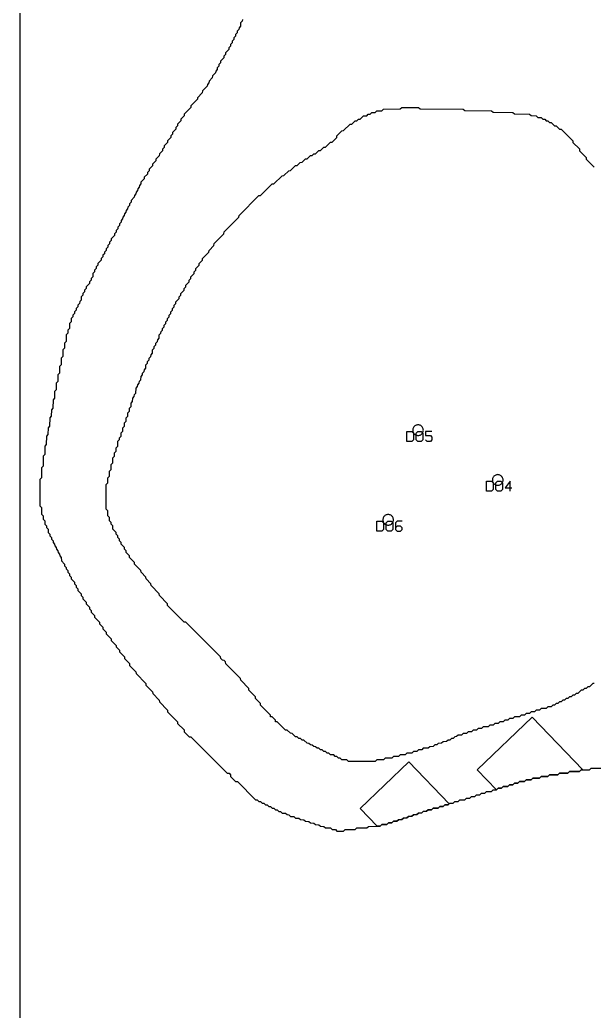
# Model space of a CAD drawing. Header units: millimetres. Extents: x 0 to 1219, y 0 to 1240.
# Drawn here: x 0 to 173, y 463.3 to 762 of the extents above; entities that cross this region are included whole.
import ezdxf

# ---------------------------------------------------------------- set-up
doc = ezdxf.new("R2010")
doc.units = ezdxf.units.MM
for name, color, linetype in [('CUT_DOWEL_3.2', 2, 'Continuous'), ('CUT_OUTER', 1, 'Continuous'), ('ENGRAVE_BLDG_BOX', 5, 'Continuous'), ('ENGRAVE_BLDG_FOOTPRINT', 8, 'Continuous'), ('ENGRAVE_NEXT', 3, 'Continuous'), ('ENGRAVE_TEXT', 2, 'Continuous'), ('SHEET_EDGE', 7, 'Continuous')]:
    doc.layers.add(name, color=color, linetype=linetype)

msp = doc.modelspace()

# ---------------------------------------------------------------- linework, layer by layer
at = {"layer": 'CUT_DOWEL_3.2'}
for points in [[(118.33, 638.33), (118.35, 638.12), (118.39, 637.91), (118.46, 637.71), (118.55, 637.53), (118.67, 637.35), (118.8, 637.19), (118.96, 637.06), (119.13, 636.94), (119.32, 636.85), (119.52, 636.78), (119.73, 636.74), (119.93, 636.73), (120.14, 636.74), (120.35, 636.78), (120.55, 636.85), (120.73, 636.94), (120.91, 637.06), (121.07, 637.19), (121.2, 637.35), (121.32, 637.53), (121.41, 637.71), (121.48, 637.91), (121.52, 638.12), (121.53, 638.33), (121.52, 638.53), (121.48, 638.74), (121.41, 638.94), (121.32, 639.13), (121.2, 639.3), (121.07, 639.46), (120.91, 639.6), (120.73, 639.71), (120.55, 639.8), (120.35, 639.87), (120.14, 639.91), (119.93, 639.93), (119.73, 639.91), (119.52, 639.87), (119.32, 639.8), (119.13, 639.71), (118.96, 639.6), (118.8, 639.46), (118.67, 639.3), (118.55, 639.13), (118.46, 638.94), (118.39, 638.74), (118.35, 638.53), (118.33, 638.33)], [(142.33, 623.33), (142.35, 623.12), (142.39, 622.91), (142.46, 622.71), (142.55, 622.53), (142.67, 622.35), (142.8, 622.19), (142.96, 622.06), (143.13, 621.94), (143.32, 621.85), (143.52, 621.78), (143.73, 621.74), (143.93, 621.73), (144.14, 621.74), (144.35, 621.78), (144.55, 621.85), (144.73, 621.94), (144.91, 622.06), (145.07, 622.19), (145.2, 622.35), (145.32, 622.53), (145.41, 622.71), (145.48, 622.91), (145.52, 623.12), (145.53, 623.33), (145.52, 623.53), (145.48, 623.74), (145.41, 623.94), (145.32, 624.13), (145.2, 624.3), (145.07, 624.46), (144.91, 624.6), (144.73, 624.71), (144.55, 624.8), (144.35, 624.87), (144.14, 624.91), (143.93, 624.93), (143.73, 624.91), (143.52, 624.87), (143.32, 624.8), (143.13, 624.71), (142.96, 624.6), (142.8, 624.46), (142.67, 624.3), (142.55, 624.13), (142.46, 623.94), (142.39, 623.74), (142.35, 623.53), (142.33, 623.33)], [(109.33, 611.33), (109.35, 611.12), (109.39, 610.91), (109.46, 610.71), (109.55, 610.53), (109.67, 610.35), (109.8, 610.19), (109.96, 610.06), (110.13, 609.94), (110.32, 609.85), (110.52, 609.78), (110.73, 609.74), (110.93, 609.73), (111.14, 609.74), (111.35, 609.78), (111.55, 609.85), (111.73, 609.94), (111.91, 610.06), (112.07, 610.19), (112.2, 610.35), (112.32, 610.53), (112.41, 610.71), (112.48, 610.91), (112.52, 611.12), (112.53, 611.33), (112.52, 611.53), (112.48, 611.74), (112.41, 611.94), (112.32, 612.13), (112.2, 612.3), (112.07, 612.46), (111.91, 612.6), (111.73, 612.71), (111.55, 612.8), (111.35, 612.87), (111.14, 612.91), (110.93, 612.93), (110.73, 612.91), (110.52, 612.87), (110.32, 612.8), (110.13, 612.71), (109.96, 612.6), (109.8, 612.46), (109.67, 612.3), (109.55, 612.13), (109.46, 611.94), (109.39, 611.74), (109.35, 611.53), (109.33, 611.33)]]:
    msp.add_lwpolyline(points, close=True, dxfattribs=at)
at = {"layer": 'CUT_OUTER'}
msp.add_lwpolyline([(67.02, 762.07), (66.96, 761.51), (66.48, 761.01), (66.45, 760.01), (66.02, 759.58), (65.96, 759.01), (65.48, 758.51), (65.46, 758.01), (64.98, 757.51), (64.96, 757.01), (64.48, 756.51), (64.46, 756.01), (63.98, 755.51), (63.96, 755.01), (63.48, 754.51), (63.46, 754.01), (62.98, 753.51), (62.95, 753.01), (61.98, 752.01), (61.96, 751.51), (61.48, 751.01), (61.45, 750.51), (60.48, 749.51), (60.46, 749.01), (59.98, 748.51), (59.96, 748.01), (59.48, 747.51), (59.46, 747.01), (58.98, 746.51), (58.95, 746.01), (58.02, 745.06), (57.95, 744.51), (56.98, 743.51), (56.96, 743.01), (56.48, 742.51), (56.45, 742.01), (55.02, 740.56), (54.96, 740.01), (53.48, 738.51), (53.46, 738.01), (51.52, 736.05), (51.46, 735.51), (49.49, 733.51), (49.47, 733.01), (48.52, 732.05), (48.47, 731.51), (47.49, 730.51), (47.47, 730.01), (46.99, 729.51), (46.97, 729.01), (45.99, 728.01), (45.97, 727.51), (45.49, 727.01), (45.46, 726.51), (44.52, 725.55), (44.47, 725.01), (43.49, 724.01), (43.47, 723.51), (42.99, 723.01), (42.97, 722.51), (42.02, 721.55), (41.97, 721.01), (40.99, 720.01), (40.97, 719.51), (39.99, 718.51), (39.97, 718.01), (38.99, 717.01), (38.97, 716.51), (38.49, 716.01), (38.47, 715.51), (37.49, 714.51), (37.47, 714.01), (36.49, 713.01), (36.48, 712.51), (35.99, 712.01), (35.98, 711.51), (35.49, 711.01), (35.47, 710.51), (34.99, 710.01), (34.97, 709.51), (34.49, 709.01), (34.47, 708.51), (33.49, 707.51), (33.48, 707.01), (32.99, 706.51), (32.98, 706.01), (32.49, 705.51), (32.47, 705.01), (31.99, 704.51), (31.97, 704.01), (31.49, 703.51), (31.47, 703.01), (30.99, 702.51), (30.97, 702.01), (30.49, 701.51), (30.47, 701.01), (29.99, 700.51), (29.97, 700.01), (29.49, 699.51), (29.47, 699.01), (28.99, 698.51), (28.97, 698.01), (28.49, 697.51), (28.47, 697.01), (27.49, 696.01), (27.48, 695.51), (26.99, 695.01), (26.97, 694.51), (26.49, 694.01), (26.47, 693.51), (25.99, 693.01), (25.97, 692.51), (25.49, 692.01), (25.47, 691.51), (24.99, 691.01), (24.97, 690.51), (24.49, 690.01), (24.47, 689.51), (23.49, 688.51), (23.48, 688.01), (22.99, 687.51), (22.98, 687.01), (22.52, 686.55), (22.48, 686.01), (21.99, 685.51), (21.97, 684.51), (21.52, 684.06), (21.47, 683.51), (20.99, 683.01), (20.97, 682.51), (19.99, 681.51), (19.98, 681.01), (19.49, 680.51), (19.48, 680.01), (19.02, 679.55), (18.98, 679.01), (18.49, 678.51), (18.47, 677.51), (18.02, 677.06), (17.97, 676.51), (17.49, 676.01), (17.47, 675.51), (16.99, 675.01), (16.97, 674.51), (16.49, 674.01), (16.48, 673.51), (15.99, 673.01), (15.98, 672.51), (15.49, 672.01), (15.47, 671.01), (14.99, 670.51), (14.97, 669.01), (14.49, 668.51), (14.47, 667.51), (13.99, 667.01), (13.97, 665.01), (13.49, 664.51), (13.47, 663.01), (12.99, 662.51), (12.97, 660.51), (12.49, 660.01), (12.47, 658.01), (11.99, 657.51), (11.97, 655.51), (11.49, 655.01), (11.47, 653.01), (10.99, 652.51), (10.97, 650.51), (10.49, 650.01), (10.47, 648.01), (9.99, 647.51), (9.97, 645.01), (9.49, 644.51), (9.47, 642.51), (8.99, 642.01), (8.97, 639.51), (8.49, 639.01), (8.47, 637.01), (8, 636.51), (7.97, 634.01), (7.5, 633.51), (7.48, 631.01), (7, 630.51), (6.98, 627.51), (6.5, 627.01), (6.48, 624.01), (6, 623.51), (6, 615.51), (6.49, 615.01), (6.5, 613.01), (6.99, 612.51), (7, 611.51), (7.49, 611.01), (7.5, 610.01), (7.99, 609.51), (8.02, 608.98), (8.49, 608.51), (8.5, 607.51), (8.99, 607.01), (9, 606.51), (9.49, 606.01), (9.5, 605.51), (9.99, 605.01), (10, 604.51), (10.49, 604.01), (10.5, 603.51), (10.99, 603.01), (11, 602.51), (11.49, 602.01), (11.5, 601.51), (11.98, 601.01), (12.02, 600.48), (12.48, 600.01), (12.5, 599.01), (13.48, 598.01), (13.5, 597.51), (13.98, 597.01), (14, 596.51), (14.49, 596.01), (14.5, 595.51), (14.99, 595.01), (15, 594.51), (15.49, 594.01), (15.5, 593.51), (16.48, 592.51), (16.5, 592.01), (16.98, 591.51), (17, 591.01), (17.49, 590.51), (17.5, 590.01), (18.48, 589.01), (18.5, 588.51), (18.98, 588.01), (19, 587.51), (19.98, 586.51), (20, 586.01), (20.98, 585.01), (20.99, 584.51), (21.48, 584.01), (21.5, 583.51), (22.48, 582.51), (22.52, 581.99), (23.98, 580.51), (23.99, 580.01), (24.98, 579.01), (24.99, 578.51), (25.98, 577.51), (26, 577.01), (27.48, 575.51), (27.52, 574.98), (28.98, 573.51), (28.99, 573.01), (29.98, 572.01), (29.99, 571.51), (31.48, 570.01), (31.49, 569.51), (32.98, 568.01), (33.02, 567.48), (34.98, 565.51), (35.02, 564.98), (37.97, 562.01), (37.99, 561.51), (39.97, 559.51), (40.02, 558.98), (41.97, 557.01), (42.02, 556.48), (44.47, 554.01), (44.52, 553.48), (47.47, 550.51), (47.49, 550.01), (49.47, 548.01), (49.52, 547.48), (51.02, 545.99), (51.52, 545.96), (62.48, 535.01), (63.02, 534.95), (63.45, 534.51), (63.48, 534.01), (64.98, 532.51), (65.52, 532.46), (70.99, 527.01), (71.52, 526.98), (72.02, 526.49), (72.52, 526.47), (73.02, 525.99), (73.52, 525.97), (74.02, 525.49), (74.52, 525.47), (75.02, 524.99), (75.52, 524.97), (76.02, 524.49), (76.52, 524.47), (77.02, 523.99), (77.52, 523.98), (78.02, 523.49), (78.52, 523.48), (79.02, 522.99), (80.02, 522.97), (80.48, 522.51), (81.02, 522.48), (81.52, 521.99), (82.52, 521.98), (83.02, 521.49), (84.02, 521.48), (84.52, 520.99), (85.52, 520.98), (86.02, 520.49), (87.02, 520.48), (87.52, 519.99), (88.52, 519.98), (89.02, 519.49), (90.02, 519.48), (90.52, 519), (91.52, 518.98), (92.02, 518.5), (93.52, 518.48), (94.02, 518), (95.02, 517.99), (95.52, 517.5), (97.52, 517.5), (98.02, 517.99), (101.02, 518), (101.52, 518.48), (104.52, 518.5), (105.02, 518.98), (108.52, 519), (109.02, 519.49), (110.52, 519.5), (111.02, 519.99), (112.02, 520), (112.52, 520.49), (113.52, 520.5), (114.02, 520.98), (115.02, 521), (115.52, 521.48), (116.52, 521.5), (117.02, 521.98), (118.02, 522), (118.52, 522.48), (119.52, 522.5), (120.02, 522.98), (121.02, 523), (121.52, 523.48), (122.52, 523.5), (123.02, 523.98), (124.02, 524), (124.52, 524.48), (126.02, 524.5), (126.52, 524.98), (127.52, 525), (128.02, 525.48), (129.02, 525.5), (129.52, 525.98), (130.52, 526), (131.02, 526.48), (132.02, 526.5), (132.52, 526.98), (134.02, 527), (134.52, 527.48), (135.52, 527.5), (136.02, 527.98), (137.02, 528), (137.52, 528.48), (138.52, 528.5), (139.02, 528.98), (140.02, 529), (140.52, 529.48), (142.02, 529.5), (142.52, 529.98), (143.52, 530), (144.02, 530.48), (145.02, 530.49), (145.52, 530.98), (147.02, 531), (147.52, 531.48), (148.52, 531.49), (149.02, 531.98), (150.02, 531.99), (150.52, 532.48), (152.02, 532.49), (152.52, 532.98), (154.02, 532.99), (154.52, 533.47), (156.52, 533.49), (157.02, 533.97), (159.02, 533.99), (159.52, 534.47), (162.02, 534.49), (162.52, 534.97), (165.02, 534.99), (165.52, 535.47), (168.52, 535.49), (169.02, 535.97), (171.52, 535.99), (172.02, 536.47), (175.02, 536.49)], dxfattribs=at)
at = {"layer": 'ENGRAVE_BLDG_BOX'}
for points in [[(137.76, 536), (154.32, 551.88), (169.57, 535.98), (169.02, 535.97), (168.52, 535.49), (165.52, 535.47), (165.02, 534.99), (162.52, 534.97), (162.02, 534.49), (159.52, 534.47), (159.02, 533.99), (157.02, 533.97), (156.52, 533.49), (154.52, 533.47), (154.02, 532.99), (152.52, 532.98), (152.02, 532.49), (150.52, 532.48), (150.02, 531.99), (149.02, 531.98), (148.52, 531.49), (147.52, 531.48), (147.02, 531), (145.52, 530.98), (145.02, 530.49), (144.02, 530.48), (143.52, 530), (137.76, 536)], [(102.48, 524.37), (117.12, 538.41), (129.27, 525.75), (129.02, 525.5), (128.02, 525.48), (127.52, 525), (126.52, 524.98), (126.02, 524.5), (124.52, 524.48), (124.02, 524), (123.02, 523.98), (122.52, 523.5), (121.52, 523.48), (121.02, 523), (120.02, 522.98), (119.52, 522.5), (118.52, 522.48), (118.02, 522), (117.02, 521.98), (116.52, 521.5), (115.52, 521.48), (115.02, 521), (114.02, 520.98), (113.52, 520.5), (112.52, 520.49), (112.02, 520), (111.02, 519.99), (110.52, 519.5), (109.02, 519.49), (108.52, 519), (107.64, 519), (102.48, 524.37)]]:
    msp.add_lwpolyline(points, close=True, dxfattribs=at)
at = {"layer": 'ENGRAVE_BLDG_FOOTPRINT'}
for points in [[(137.76, 536), (154.32, 551.88), (169.57, 535.98), (169.02, 535.97), (168.52, 535.49), (165.52, 535.47), (165.02, 534.99), (162.52, 534.97), (162.02, 534.49), (159.52, 534.47), (159.02, 533.99), (157.02, 533.97), (156.52, 533.49), (154.52, 533.47), (154.02, 532.99), (152.52, 532.98), (152.02, 532.49), (150.52, 532.48), (150.02, 531.99), (149.02, 531.98), (148.52, 531.49), (147.52, 531.48), (147.02, 531), (145.52, 530.98), (145.02, 530.49), (144.02, 530.48), (143.52, 530), (137.76, 536)], [(102.48, 524.37), (117.12, 538.41), (129.27, 525.75), (129.02, 525.5), (128.02, 525.48), (127.52, 525), (126.52, 524.98), (126.02, 524.5), (124.52, 524.48), (124.02, 524), (123.02, 523.98), (122.52, 523.5), (121.52, 523.48), (121.02, 523), (120.02, 522.98), (119.52, 522.5), (118.52, 522.48), (118.02, 522), (117.02, 521.98), (116.52, 521.5), (115.52, 521.48), (115.02, 521), (114.02, 520.98), (113.52, 520.5), (112.52, 520.49), (112.02, 520), (111.02, 519.99), (110.52, 519.5), (109.02, 519.49), (108.52, 519), (107.64, 519), (102.48, 524.37)]]:
    msp.add_lwpolyline(points, close=True, dxfattribs=at)
at = {"layer": 'ENGRAVE_NEXT'}
msp.add_lwpolyline([(173.02, 561.99), (172.52, 561.97), (171.52, 560.99), (171.02, 560.98), (170.52, 560.49), (170.02, 560.47), (169.52, 559.99), (169.02, 559.97), (168.02, 558.99), (167.52, 558.98), (167.02, 558.49), (166.52, 558.48), (166.02, 557.99), (165.52, 557.98), (165.02, 557.49), (164.52, 557.48), (164.02, 556.99), (163.52, 556.98), (163.02, 556.49), (162.52, 556.48), (162.02, 555.99), (161.52, 555.98), (161.02, 555.49), (160.52, 555.48), (160.02, 555), (159.02, 554.98), (158.52, 554.5), (157.02, 554.48), (156.52, 553.99), (155.52, 553.98), (155.02, 553.49), (154.02, 553.48), (153.52, 552.99), (152.52, 552.98), (152.02, 552.5), (151.02, 552.48), (150.52, 552), (149.02, 551.98), (148.52, 551.49), (147.52, 551.48), (147.02, 550.99), (146.02, 550.98), (145.52, 550.5), (144.52, 550.48), (144.02, 550), (143.02, 549.98), (142.52, 549.5), (141.52, 549.48), (141.02, 549), (139.52, 548.98), (139.02, 548.49), (138.02, 548.48), (137.52, 547.99), (136.52, 547.98), (136.02, 547.49), (135.02, 547.48), (134.52, 546.99), (133.52, 546.98), (133.02, 546.49), (132.02, 546.48), (131.55, 546.01), (131.02, 545.98), (130.52, 545.49), (130.02, 545.48), (129.52, 544.99), (129.02, 544.98), (128.52, 544.5), (127.52, 544.48), (127.02, 544), (126.02, 543.98), (125.55, 543.51), (125.02, 543.49), (124.52, 543), (123.52, 542.98), (123.02, 542.5), (121.52, 542.48), (121.02, 542), (120.02, 541.98), (119.52, 541.5), (118.52, 541.48), (118.02, 541), (116.52, 540.98), (116.02, 540.5), (114.52, 540.48), (114.02, 540), (112.52, 539.98), (112.02, 539.5), (110.02, 539.48), (109.52, 539), (107.52, 538.98), (107.02, 538.5), (99.02, 538.5), (98.52, 538.99), (97.02, 539), (96.52, 539.49), (96.02, 539.5), (95.52, 539.98), (94.98, 540.01), (94.52, 540.48), (93.52, 540.5), (93.02, 540.98), (92.52, 540.99), (92.02, 541.48), (91.52, 541.49), (91.02, 541.98), (90.52, 541.99), (90.02, 542.48), (89.52, 542.49), (89.02, 542.98), (88.52, 542.99), (88.02, 543.48), (87.52, 543.49), (87.02, 543.98), (86.52, 543.99), (85.52, 544.98), (85.02, 544.99), (84.52, 545.48), (84.02, 545.49), (83.52, 545.98), (83.02, 545.99), (82.02, 546.98), (81.49, 547.01), (80.52, 547.98), (80.02, 547.99), (77.52, 550.48), (77.02, 550.5), (76.98, 551.01), (76.02, 551.98), (75.52, 551.99), (75.48, 552.51), (72.52, 555.49), (72.48, 556.01), (70.99, 557.51), (70.98, 558.01), (68.99, 560.01), (68.98, 560.51), (66.52, 562.98), (66.47, 563.51), (62.02, 567.98), (61.97, 568.51), (61.52, 568.96), (60.99, 569.01), (60.49, 569.51), (60.48, 570.01), (54.98, 575.51), (50.02, 580.48), (49.49, 580.51), (44.52, 585.49), (44.48, 586.01), (42.02, 588.49), (41.98, 589.01), (39.52, 591.49), (39.48, 592.01), (38, 593.51), (37.98, 594.01), (36.5, 595.51), (36.48, 596.01), (34.52, 597.99), (34.49, 598.51), (33, 600.01), (32.99, 600.51), (32, 601.51), (31.99, 602.01), (31.5, 602.51), (31.49, 603.01), (30.5, 604.01), (30.49, 604.51), (30, 605.01), (29.99, 605.51), (29.5, 606.01), (29.49, 606.51), (29, 607.01), (28.99, 607.51), (28, 608.51), (27.99, 609.51), (27.52, 609.99), (27.49, 610.51), (27, 611.01), (26.99, 612.01), (26.5, 612.51), (26.49, 614.01), (26, 614.51), (26, 622.01), (26.49, 622.51), (26.5, 624.01), (26.99, 624.51), (27, 626.01), (27.48, 626.51), (27.5, 628.01), (27.98, 628.51), (28, 630.01), (28.48, 630.51), (28.5, 631.51), (28.98, 632.01), (29, 633.01), (29.48, 633.51), (29.5, 635.01), (29.98, 635.51), (30.02, 636.05), (30.48, 636.51), (30.5, 637.51), (30.98, 638.01), (31, 639.01), (31.48, 639.51), (31.5, 640.51), (31.98, 641.01), (32, 642.01), (32.48, 642.51), (32.5, 643.51), (32.98, 644.01), (33, 645.01), (33.48, 645.51), (33.5, 646.51), (33.98, 647.01), (34, 648.01), (34.48, 648.51), (34.52, 649.05), (34.97, 649.51), (35, 651.01), (35.48, 651.51), (35.49, 652.01), (35.98, 652.51), (36.02, 653.05), (36.47, 653.51), (36.5, 654.51), (36.98, 655.01), (36.99, 655.51), (37.48, 656.01), (37.52, 656.55), (37.97, 657.01), (37.99, 658.01), (38.48, 658.51), (38.49, 659.01), (38.98, 659.51), (38.99, 660.01), (39.48, 660.51), (39.52, 661.06), (39.97, 661.51), (39.99, 662.51), (40.48, 663.01), (40.49, 663.51), (40.98, 664.01), (40.99, 664.51), (41.48, 665.01), (41.52, 665.56), (41.97, 666.01), (41.99, 667.01), (42.48, 667.51), (42.52, 668.05), (42.98, 668.51), (42.99, 669.01), (43.48, 669.51), (43.49, 670.01), (43.98, 670.51), (43.99, 671.01), (44.48, 671.51), (44.49, 672.01), (44.98, 672.51), (44.99, 673.01), (45.48, 673.51), (45.49, 674.01), (45.98, 674.51), (45.99, 675.01), (46.48, 675.51), (46.49, 676.01), (46.98, 676.51), (46.99, 677.01), (47.97, 678.01), (47.99, 678.51), (48.48, 679.01), (48.49, 679.51), (49.47, 680.51), (49.49, 681.01), (49.98, 681.51), (49.99, 682.01), (50.97, 683.01), (50.99, 683.51), (51.48, 684.01), (51.49, 684.51), (52.47, 685.51), (52.49, 686.01), (52.98, 686.51), (52.99, 687.01), (53.97, 688.01), (54.02, 688.55), (54.97, 689.51), (54.99, 690.01), (56.97, 692.01), (56.99, 692.51), (58.47, 694.01), (58.52, 694.55), (61.47, 697.51), (61.52, 698.05), (65.97, 702.51), (66.02, 703.05), (71.98, 709.01), (72.52, 709.07), (75.98, 712.51), (76.52, 712.57), (78.97, 715.01), (79.52, 715.07), (80.97, 716.51), (81.52, 716.57), (83.02, 718.05), (83.52, 718.07), (84.47, 719.01), (85.02, 719.07), (86.02, 720.05), (86.52, 720.08), (87.52, 721.05), (88.02, 721.07), (88.52, 721.55), (89.02, 721.58), (90.02, 722.55), (90.52, 722.58), (91.52, 723.56), (92.02, 723.59), (93.52, 725.06), (94.02, 725.09), (95.44, 726.51), (95.52, 727.06), (96.97, 728.51), (97.52, 728.58), (99.52, 730.55), (100.02, 730.57), (101.02, 731.55), (101.52, 731.57), (102.02, 732.05), (102.52, 732.08), (103.52, 733.04), (104.52, 733.08), (104.95, 733.51), (105.52, 733.57), (106.02, 734.05), (107.02, 734.08), (107.52, 734.55), (109.02, 734.58), (109.52, 735.05), (114.52, 735.1), (115.02, 735.55), (120.02, 735.56), (120.52, 735.11), (133.52, 735.07), (134.02, 734.63), (134.02, 734.63), (142.02, 734.56), (142.52, 734.12), (148.52, 734.06), (149.02, 733.61), (153.52, 733.55), (154.02, 733.09), (155.52, 733.05), (156.02, 732.58), (157.02, 732.55), (157.52, 732.07), (158.07, 732.01), (158.52, 731.57), (159.02, 731.55), (159.52, 731.07), (160.02, 731.05), (161.02, 730.07), (161.56, 730.01), (162.52, 729.07), (163.02, 729.04), (166.52, 725.55), (166.57, 725.01), (168.52, 723.05), (168.57, 722.51), (170.54, 720.51), (170.57, 720.01), (173.02, 717.55)], dxfattribs=at)
at = {"layer": 'ENGRAVE_TEXT'}
for points in [[(116.53, 634.93), (116.53, 637.93), (118.03, 637.93), (118.53, 637.43), (118.53, 635.43), (118.03, 634.93), (116.53, 634.93)], [(119.33, 635.43), (119.33, 637.43), (119.83, 637.93), (120.83, 637.93), (121.33, 637.43), (121.33, 635.43), (120.83, 634.93), (119.83, 634.93), (119.33, 635.43)], [(124.13, 637.93), (122.13, 637.93), (122.13, 636.68), (123.63, 636.68), (124.13, 636.18), (124.13, 635.43), (123.63, 634.93), (122.63, 634.93), (122.13, 635.43)], [(140.53, 619.93), (140.53, 622.93), (142.03, 622.93), (142.53, 622.43), (142.53, 620.43), (142.03, 619.93), (140.53, 619.93)], [(143.33, 620.43), (143.33, 622.43), (143.83, 622.93), (144.83, 622.93), (145.33, 622.43), (145.33, 620.43), (144.83, 619.93), (143.83, 619.93), (143.33, 620.43)], [(147.63, 619.93), (147.63, 622.93), (146.13, 620.93), (148.13, 620.93)], [(107.53, 607.93), (107.53, 610.93), (109.03, 610.93), (109.53, 610.43), (109.53, 608.43), (109.03, 607.93), (107.53, 607.93)], [(110.33, 608.43), (110.33, 610.43), (110.83, 610.93), (111.83, 610.93), (112.33, 610.43), (112.33, 608.43), (111.83, 607.93), (110.83, 607.93), (110.33, 608.43)], [(115.13, 610.93), (113.63, 610.93), (113.13, 610.43), (113.13, 608.43), (113.63, 607.93), (114.63, 607.93), (115.13, 608.43), (115.13, 608.93), (114.63, 609.43), (113.63, 609.43), (113.13, 608.93)]]:
    msp.add_lwpolyline(points, dxfattribs=at)
at = {"layer": 'SHEET_EDGE'}
msp.add_lwpolyline([(0, 0), (1219.2, 0), (1219.2, 1219.2), (0, 1219.2)], close=True, dxfattribs=at)

doc.saveas('drawing.dxf')
